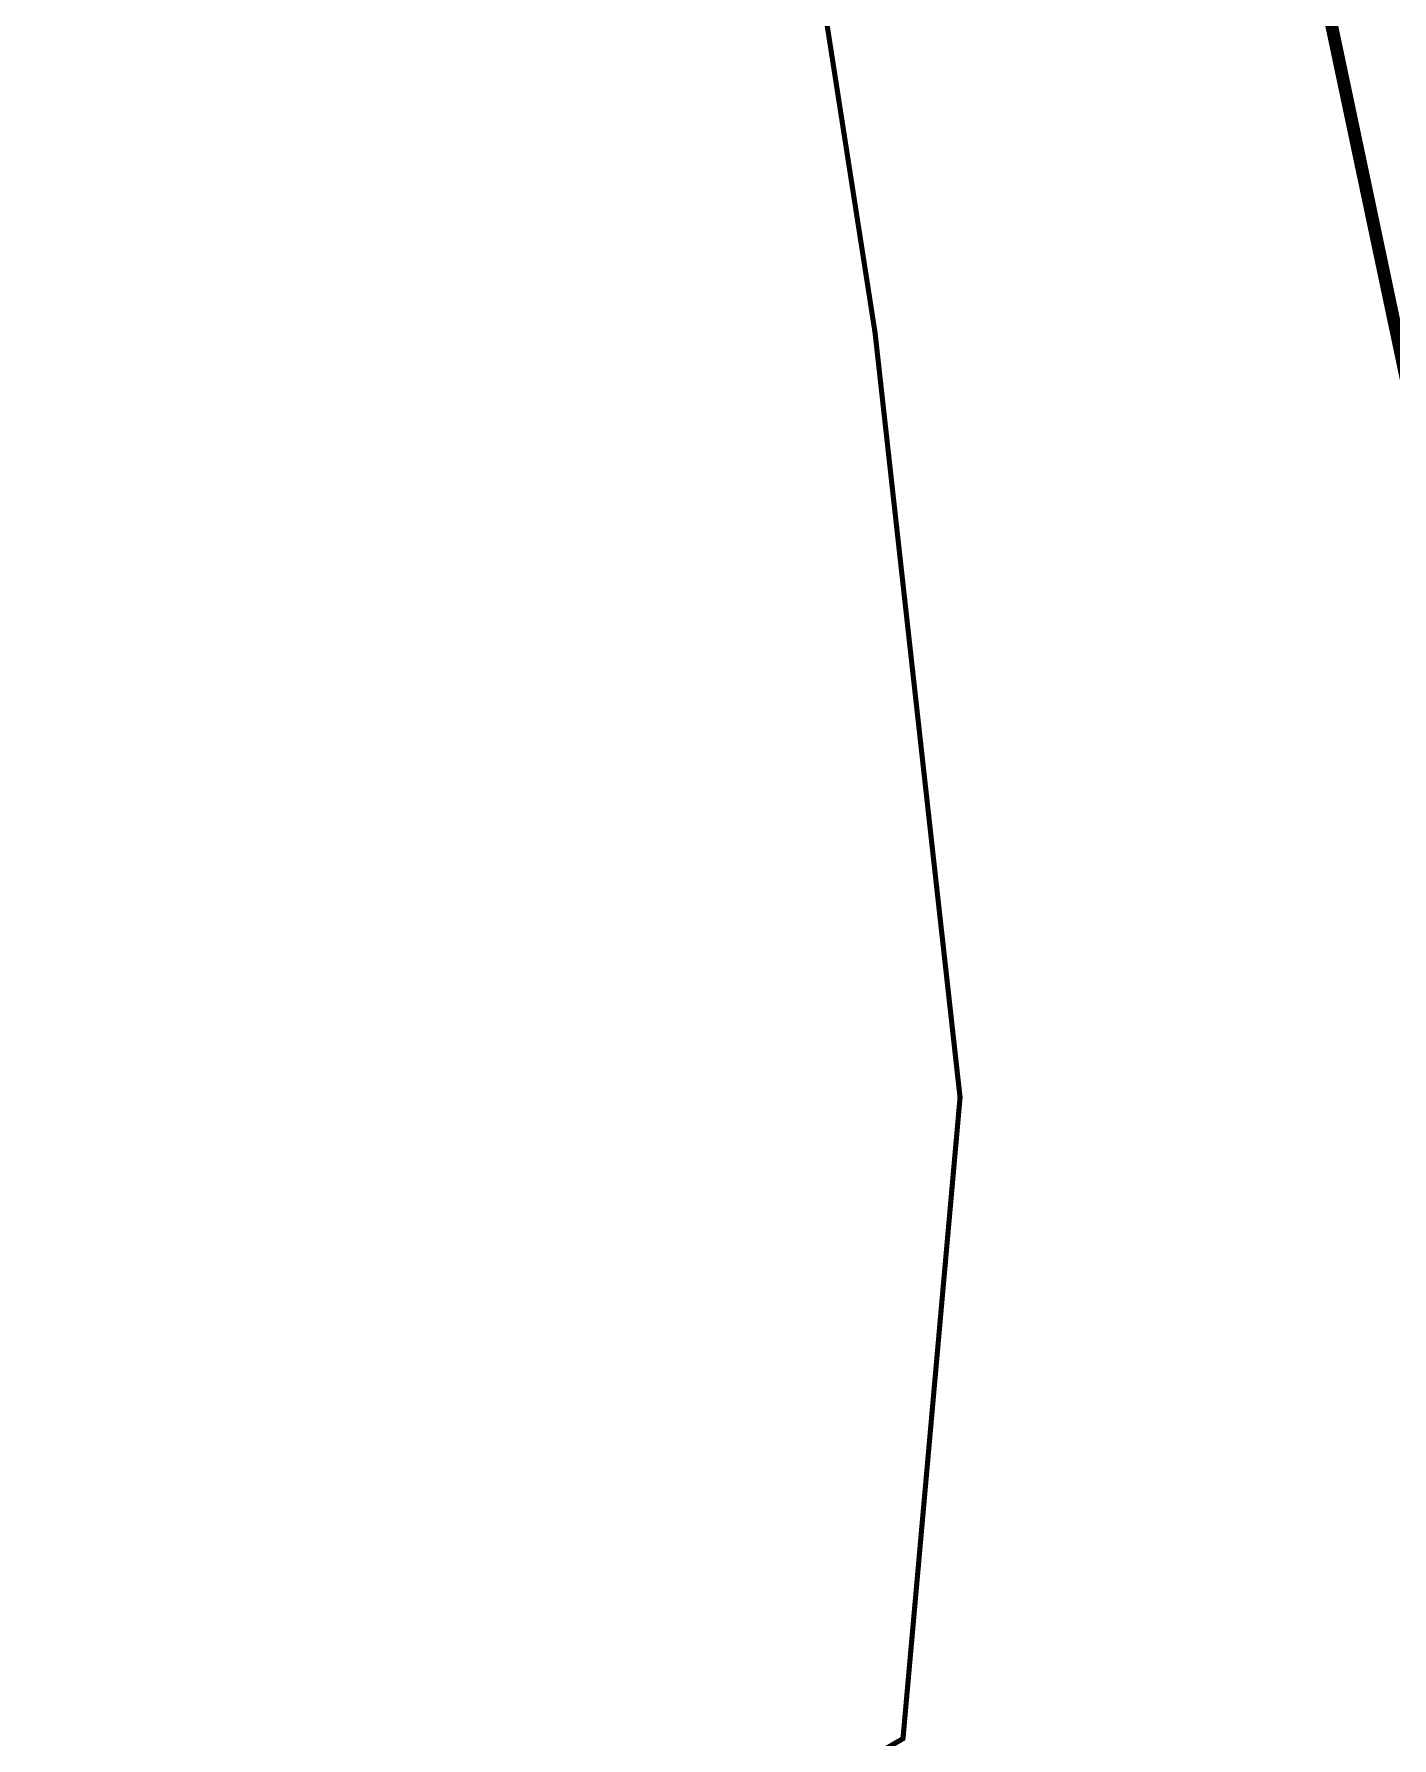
# Model space of a CAD drawing. Header units: metres. Extents: x 561401 to 594056, y 8460144 to 8508504.
# Drawn here: x 574551.5 to 574604.8, y 8482089.5 to 8482156.5 of the extents above; entities that cross this region are included whole.
import ezdxf

# ---------------------------------------------------------------- set-up
doc = ezdxf.new("R2010")
doc.units = ezdxf.units.M
doc.layers.add('1.1. DERECHO DE VIA', color=230, linetype='Continuous')
doc.layers.add('1.2. BASE GRAFICA SUNARP', color=150, linetype='Continuous')

msp = doc.modelspace()

# ---------------------------------------------------------------- linework, layer by layer
at = {"layer": '1.1. DERECHO DE VIA', "color": 230, "linetype": 'Continuous', "lineweight": 40, "ltscale": 0.2, "const_width": 0.5}
msp.add_lwpolyline([(574587.514, 8482009.956), (574598.923, 8482026.379), (574606.54, 8482045.143), (574613.561, 8482064.426), (574617.62, 8482082.709), (574615.216, 8482102.559), (574611.282, 8482122.16), (574605.703, 8482141.362), (574601.583, 8482160.915), (574599.857, 8482180.84), (574597.254, 8482200.629), (574590.773, 8482219.534), (574582.193, 8482237.6), (574573.612, 8482255.665), (574564.905, 8482273.666), (574554.663, 8482290.761)], dxfattribs=at)
at = {"layer": '1.2. BASE GRAFICA SUNARP', "color": 64, "linetype": 'Continuous', "lineweight": -3, "const_width": 0.2}
msp.add_lwpolyline([(574441.449, 8482037.119), (574477.756, 8482047.613), (574480.875, 8482049.868), (574502.924, 8482061.466), (574522.482, 8482069.254), (574541.423, 8482076.392), (574562.334, 8482078.512), (574581.242, 8482086.92), (574585.601, 8482089.462), (574587.844, 8482114.665), (574584.501, 8482144.744), (574576.471, 8482196.256), (574555.069, 8482235.172), (574519.605, 8482275.474), (574510.924, 8482287.118), (574505.247, 8482242.837), (574486.995, 8482208.18), (574462.342, 8482190.458)], dxfattribs=at)

doc.saveas('drawing.dxf')
